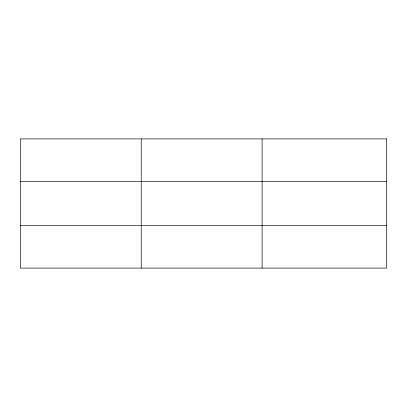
<?xml version="1.0" encoding="UTF-8"?>
<svg xmlns="http://www.w3.org/2000/svg" width="407" height="407" viewBox="0 0 407 407"><rect width="100%" height="100%" fill="white"/><g stroke="black" fill="none" stroke-linecap="round" stroke-linejoin="round"><path stroke-width="0.61" d="M141.229 268.101L141.229 138.899M262.108 268.101L262.108 138.899M20.35 181.537L386.65 181.537M20.35 225.463L386.65 225.463M386.65 138.899L386.65 268.101L20.35 268.101L20.35 138.899L386.65 138.899"/></g></svg>
